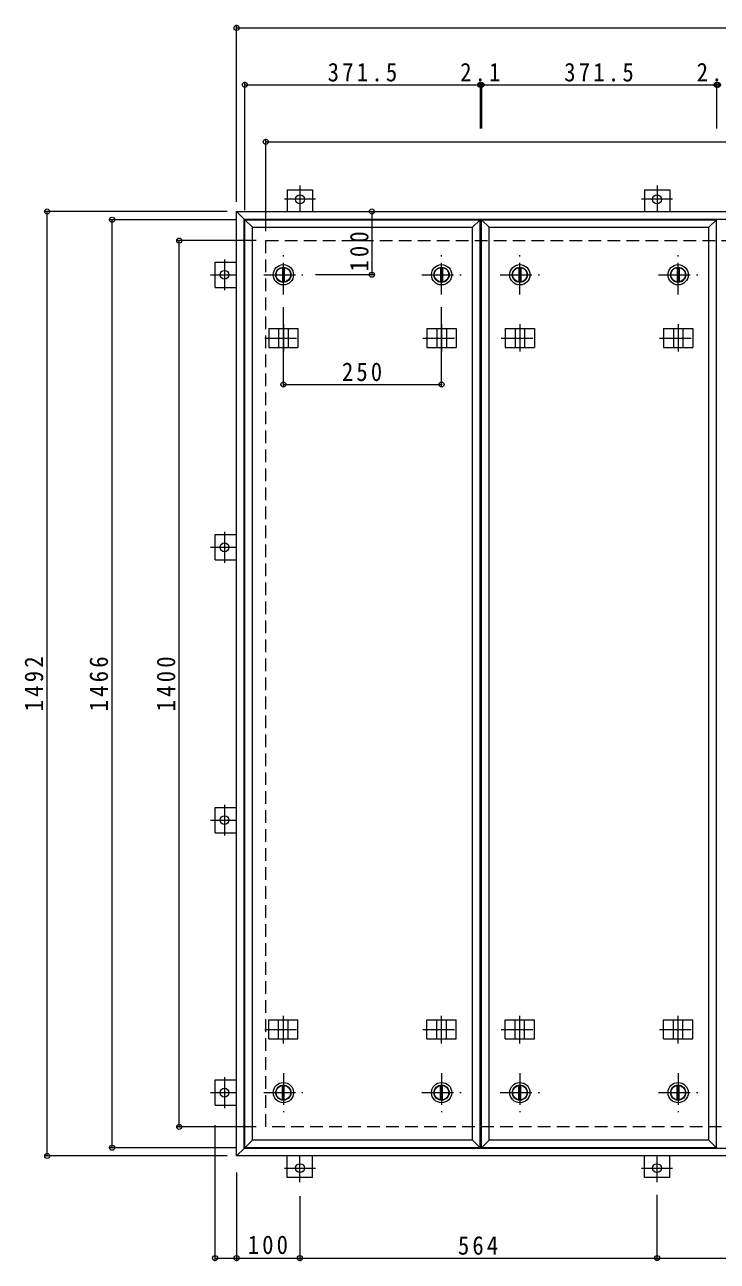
# Model space of a CAD drawing. Units: millimetres at full size, sheet at 1:10. Extents: x -2570 to 2520, y -1962 to 1623.
# Drawn here: x -2308 to -1214, y -361 to 1593 of the extents above; entities that cross this region are included whole.
import ezdxf

# ---------------------------------------------------------------- set-up
doc = ezdxf.new("R2010")
doc.units = ezdxf.units.MM
doc.header["$LTSCALE"] = 10
doc.header["$PDMODE"] = 32
doc.header["$PDSIZE"] = 8
doc.linetypes.add('CHAIN1', pattern=[8, 5, -1, 1, -1])
doc.linetypes.add('DASHED2', pattern=[3, 2, -1])
for name, color, linetype, lineweight in [('0-1_躯体', 2, 'DASHED2', 9), ('0-3_建具', 2, 'Continuous', 9), ('0-E', 3, 'Continuous', 9), ('0-F', 2, 'Continuous', 9)]:
    doc.layers.add(name, color=color, linetype=linetype, lineweight=lineweight)
doc.styles.add('ＭＳ ゴシック', font='')
doc.styles.get('ＭＳ ゴシック').set_extended_font_data('MS Gothic')

msp = doc.modelspace()

# ---------------------------------------------------------------- linework, layer by layer
at = {"layer": '0-1_躯体'}
for p, q in [((-1927.51, 1251.84), (-127.51, 1251.84)), ((-1927.51, -148.16), (-1927.51, 1251.84)), ((-127.51, -148.16), (-1927.51, -148.16))]:
    msp.add_line(p, q, dxfattribs=at)
at = {"layer": '0-3_建具'}
for p, q in [((-1973.51, 1297.84), (-1961.51, 1285.84)), ((-1973.51, 1297.84), (-81.51, 1297.84)), ((-1973.51, -194.16), (-1973.51, 1297.84)), ((-1961.51, 1285.84), (-93.51, 1285.84)), ((-1961.51, -182.16), (-1961.51, 1285.84)), ((-1961.51, -182.16), (-1973.51, -194.16)), ((-81.51, -194.16), (-1973.51, -194.16)), ((-93.51, -182.16), (-1961.51, -182.16))]:
    msp.add_line(p, q, dxfattribs=at)
at = {"layer": '0-E'}
for p, q in [((-1893.51, 1332.04), (-1853.51, 1332.04)), ((-1893.51, 1332.04), (-1893.51, 1297.84)), ((-1853.51, 1332.04), (-1853.51, 1297.84)), ((-1329.51, 1332.04), (-1289.51, 1332.04)), ((-1329.51, 1332.04), (-1329.51, 1297.84)), ((-1289.51, 1332.04), (-1289.51, 1297.84)), ((-2007.71, 1177.84), (-2007.71, 1217.84)), ((-2007.71, 1217.84), (-1973.51, 1217.84)), ((-2007.71, 1177.84), (-1973.51, 1177.84)), ((-2007.71, 747.34), (-2007.71, 787.34)), ((-2007.71, 787.34), (-1973.51, 787.34)), ((-2007.71, 747.34), (-1973.51, 747.34)), ((-2007.71, 316.34), (-2007.71, 356.34)), ((-2007.71, 356.34), (-1973.51, 356.34)), ((-2007.71, 316.34), (-1973.51, 316.34)), ((-2007.71, -114.16), (-2007.71, -74.16)), ((-2007.71, -74.16), (-1973.51, -74.16)), ((-2007.71, -114.16), (-1973.51, -114.16)), ((-1893.51, -228.36), (-1893.51, -194.16)), ((-1853.51, -228.36), (-1853.51, -194.16)), ((-1329.51, -228.36), (-1329.51, -194.16)), ((-1289.51, -228.36), (-1289.51, -194.16)), ((-1853.51, -228.36), (-1893.51, -228.36)), ((-1289.51, -228.36), (-1329.51, -228.36))]:
    msp.add_line(p, q, dxfattribs=at)
at = {"layer": '0-E', "linetype": 'CHAIN1'}
for p, q in [((-1873.51, 1339.01), (-1873.51, 1297.84)), ((-1309.51, 1339.01), (-1309.51, 1297.84)), ((-1849.14, 1317.04), (-1897.89, 1317.04)), ((-1285.14, 1317.04), (-1333.89, 1317.04)), ((-1992.71, 1222.21), (-1992.71, 1173.46)), ((-2014.69, 1197.84), (-1973.51, 1197.84)), ((-1992.71, 791.71), (-1992.71, 742.96)), ((-2014.69, 767.34), (-1973.51, 767.34)), ((-1992.71, 360.71), (-1992.71, 311.96)), ((-2014.69, 336.34), (-1973.51, 336.34)), ((-1992.71, -69.79), (-1992.71, -118.54)), ((-2014.69, -94.16), (-1973.51, -94.16)), ((-1873.51, -235.34), (-1873.51, -194.16)), ((-1309.51, -235.34), (-1309.51, -194.16)), ((-1897.89, -213.36), (-1849.14, -213.36)), ((-1333.89, -213.36), (-1285.14, -213.36))]:
    msp.add_line(p, q, dxfattribs=at)
at = {"layer": '0-E'}
for centre in [(-1873.51, 1317.04), (-1309.51, 1317.04), (-1992.71, 1197.84), (-1992.71, 767.34), (-1992.71, 336.34), (-1992.71, -94.16), (-1873.51, -213.36), (-1309.51, -213.36)]:
    msp.add_circle(centre, 7, dxfattribs=at)
at = {"layer": '0-F', "color": 7}
for p, q in [((-1973.51, 1312.84), (-1973.51, 1592.84)), ((-1973.51, 1587.84), (-81.51, 1587.84)), ((-1960.51, 1299.84), (-1960.51, 1502.84)), ((-1960.51, 1497.84), (-1589.01, 1497.84)), ((-1589.01, 1500.84), (-1589.01, 1428.69)), ((-1589.01, 1497.84), (-1586.89, 1497.84)), ((-1586.89, 1500.84), (-1586.89, 1428.69)), ((-1586.89, 1497.84), (-1215.39, 1497.84)), ((-1215.39, 1500.84), (-1215.39, 1428.69)), ((-1215.39, 1497.84), (-1213.26, 1497.84)), ((-1927.51, 1266.84), (-1927.51, 1412.84)), ((-1927.51, 1407.84), (-127.51, 1407.84)), ((-1988.51, 1297.84), (-2277.77, 1297.84)), ((-2272.77, -194.16), (-2272.77, 1297.84)), ((-1759.84, 1297.84), (-1759.84, 1197.84)), ((-1975.51, 1284.84), (-2175.31, 1284.84)), ((-2170.31, -181.16), (-2170.31, 1284.84)), ((-1942.51, 1251.84), (-2069.14, 1251.84)), ((-2064.14, -148.16), (-2064.14, 1251.84)), ((-1756.84, 1197.84), (-1848.76, 1197.84)), ((-1899.76, 1021.54), (-1899.76, 1146.84)), ((-1649.76, 1021.54), (-1649.76, 1146.84)), ((-1899.76, 1024.54), (-1649.76, 1024.54)), ((-1942.51, -148.16), (-2069.14, -148.16)), ((-2007.71, -360.53), (-2007.71, -145.37)), ((-1988.51, -194.16), (-2277.77, -194.16)), ((-1975.51, -181.16), (-2175.31, -181.16)), ((-1973.51, -220.37), (-1973.51, -360.53)), ((-1873.51, -257.67), (-1873.51, -360.53)), ((-1309.51, -358.53), (-1309.51, -255.34)), ((-2007.71, -355.53), (-1973.51, -355.53)), ((-1973.51, -355.53), (-1873.51, -355.53)), ((-1873.51, -355.53), (-1309.51, -355.53)), ((-1309.51, -355.53), (-745.51, -355.53))]:
    msp.add_line(p, q, dxfattribs=at)
at = {"layer": '0-F', "color": 3}
for p, q in [((-1960.51, 1284.84), (-1948.51, 1272.84)), ((-1960.51, 1284.84), (-1589.01, 1284.84)), ((-1960.51, -181.16), (-1960.51, 1284.84)), ((-1948.51, 1272.84), (-1601.01, 1272.84)), ((-1948.51, -169.16), (-1948.51, 1272.84)), ((-1601.01, 1272.84), (-1589.01, 1284.84)), ((-1601.01, -169.16), (-1601.01, 1272.84)), ((-1589.01, -181.16), (-1589.01, 1284.84)), ((-1586.89, 1284.84), (-1574.89, 1272.84)), ((-1586.89, 1284.84), (-1215.39, 1284.84)), ((-1586.89, -181.16), (-1586.89, 1284.84)), ((-1574.89, 1272.84), (-1227.39, 1272.84)), ((-1574.89, -169.16), (-1574.89, 1272.84)), ((-1227.39, 1272.84), (-1215.39, 1284.84)), ((-1227.39, -169.16), (-1227.39, 1272.84)), ((-1215.39, -181.16), (-1215.39, 1284.84)), ((-1960.51, -181.16), (-1948.51, -169.16)), ((-1586.89, -181.16), (-1574.89, -169.16)), ((-1589.01, -181.16), (-1960.51, -181.16)), ((-1215.39, -181.16), (-1586.89, -181.16))]:
    msp.add_line(p, q, dxfattribs=at)
at = {"layer": '0-F', "linetype": 'CHAIN1'}
for p, q in [((-1899.76, 1166.84), (-1899.76, 1228.84)), ((-1649.76, 1166.84), (-1649.76, 1228.84)), ((-1526.14, 1166.84), (-1526.14, 1228.84)), ((-1276.14, 1166.84), (-1276.14, 1228.84)), ((-1930.76, 1197.84), (-1868.76, 1197.84)), ((-1680.76, 1197.84), (-1618.76, 1197.84)), ((-1557.14, 1197.84), (-1495.14, 1197.84)), ((-1307.14, 1197.84), (-1245.14, 1197.84)), ((-1899.76, -63.16), (-1899.76, -125.16)), ((-1649.76, -63.16), (-1649.76, -125.16)), ((-1526.14, -63.16), (-1526.14, -125.16)), ((-1276.14, -63.16), (-1276.14, -125.16)), ((-1930.76, -94.16), (-1868.76, -94.16)), ((-1680.76, -94.16), (-1618.76, -94.16)), ((-1557.14, -94.16), (-1495.14, -94.16)), ((-1307.14, -94.16), (-1245.14, -94.16))]:
    msp.add_line(p, q, dxfattribs=at)
at = {"layer": '0-F'}
for p, q in [((-1901.26, 1209.24), (-1901.26, 1186.44)), ((-1898.26, 1209.24), (-1898.26, 1186.44)), ((-1651.26, 1209.24), (-1651.26, 1186.44)), ((-1648.26, 1209.24), (-1648.26, 1186.44)), ((-1527.64, 1209.24), (-1527.64, 1186.44)), ((-1524.64, 1209.24), (-1524.64, 1186.44)), ((-1277.64, 1209.24), (-1277.64, 1186.44)), ((-1274.64, 1209.24), (-1274.64, 1186.44)), ((-1901.26, -105.56), (-1901.26, -82.76)), ((-1898.26, -105.56), (-1898.26, -82.76)), ((-1651.26, -105.56), (-1651.26, -82.76)), ((-1648.26, -105.56), (-1648.26, -82.76)), ((-1527.64, -105.56), (-1527.64, -82.76)), ((-1524.64, -105.56), (-1524.64, -82.76)), ((-1277.64, -105.56), (-1277.64, -82.76)), ((-1274.64, -105.56), (-1274.64, -82.76))]:
    msp.add_line(p, q, dxfattribs=at)
at = {"layer": '0-F', "color": 4, "linetype": 'CHAIN1'}
for p, q in [((-1899.76, 1119.96), (-1899.76, 1076.72)), ((-1649.76, 1119.96), (-1649.76, 1076.72)), ((-1526.14, 1119.96), (-1526.14, 1076.72)), ((-1276.14, 1119.96), (-1276.14, 1076.72)), ((-1929.17, 1097.84), (-1870.36, 1097.84)), ((-1679.17, 1097.84), (-1620.36, 1097.84)), ((-1555.55, 1097.84), (-1496.73, 1097.84)), ((-1305.55, 1097.84), (-1246.73, 1097.84)), ((-1899.76, -16.28), (-1899.76, 26.96)), ((-1649.76, -16.28), (-1649.76, 26.96)), ((-1526.14, -16.28), (-1526.14, 26.96)), ((-1276.14, -16.28), (-1276.14, 26.96)), ((-1929.17, 5.84), (-1870.36, 5.84)), ((-1679.17, 5.84), (-1620.36, 5.84)), ((-1555.55, 5.84), (-1496.73, 5.84)), ((-1305.55, 5.84), (-1246.73, 5.84))]:
    msp.add_line(p, q, dxfattribs=at)
at = {"layer": '0-F', "color": 4}
for p, q in [((-1922.85, 1112.84), (-1922.85, 1082.84)), ((-1922.85, 1112.84), (-1876.68, 1112.84)), ((-1907.26, 1112.84), (-1907.26, 1082.84)), ((-1892.26, 1112.84), (-1892.26, 1082.84)), ((-1876.68, 1112.84), (-1876.68, 1082.84)), ((-1672.85, 1112.84), (-1672.85, 1082.84)), ((-1672.85, 1112.84), (-1626.68, 1112.84)), ((-1657.26, 1112.84), (-1657.26, 1082.84)), ((-1642.26, 1112.84), (-1642.26, 1082.84)), ((-1626.68, 1112.84), (-1626.68, 1082.84)), ((-1549.23, 1112.84), (-1549.23, 1082.84)), ((-1549.23, 1112.84), (-1503.05, 1112.84)), ((-1533.64, 1112.84), (-1533.64, 1082.84)), ((-1518.64, 1112.84), (-1518.64, 1082.84)), ((-1503.05, 1112.84), (-1503.05, 1082.84)), ((-1299.23, 1112.84), (-1299.23, 1082.84)), ((-1299.23, 1112.84), (-1253.05, 1112.84)), ((-1283.64, 1112.84), (-1283.64, 1082.84)), ((-1268.64, 1112.84), (-1268.64, 1082.84)), ((-1253.05, 1112.84), (-1253.05, 1082.84)), ((-1922.85, 1082.84), (-1876.68, 1082.84)), ((-1672.85, 1082.84), (-1626.68, 1082.84)), ((-1549.23, 1082.84), (-1503.05, 1082.84)), ((-1299.23, 1082.84), (-1253.05, 1082.84)), ((-1922.85, -9.16), (-1922.85, 20.84)), ((-1922.85, 20.84), (-1876.68, 20.84)), ((-1907.26, -9.16), (-1907.26, 20.84)), ((-1892.26, -9.16), (-1892.26, 20.84)), ((-1876.68, -9.16), (-1876.68, 20.84)), ((-1672.85, -9.16), (-1672.85, 20.84)), ((-1672.85, 20.84), (-1626.68, 20.84)), ((-1657.26, -9.16), (-1657.26, 20.84)), ((-1642.26, -9.16), (-1642.26, 20.84)), ((-1626.68, -9.16), (-1626.68, 20.84)), ((-1549.23, -9.16), (-1549.23, 20.84)), ((-1549.23, 20.84), (-1503.05, 20.84)), ((-1533.64, -9.16), (-1533.64, 20.84)), ((-1518.64, -9.16), (-1518.64, 20.84)), ((-1503.05, -9.16), (-1503.05, 20.84)), ((-1299.23, -9.16), (-1299.23, 20.84)), ((-1299.23, 20.84), (-1253.05, 20.84)), ((-1283.64, -9.16), (-1283.64, 20.84)), ((-1268.64, -9.16), (-1268.64, 20.84)), ((-1253.05, -9.16), (-1253.05, 20.84)), ((-1922.85, -9.16), (-1876.68, -9.16)), ((-1672.85, -9.16), (-1626.68, -9.16)), ((-1549.23, -9.16), (-1503.05, -9.16)), ((-1299.23, -9.16), (-1253.05, -9.16))]:
    msp.add_line(p, q, dxfattribs=at)
at = {"layer": '0-F', "color": 3}
for points in [[(-1589.01, -181.16), (-1601.01, -169.16), (-1948.51, -169.16)], [(-1215.39, -181.16), (-1227.39, -169.16), (-1574.89, -169.16)]]:
    msp.add_lwpolyline(points, dxfattribs=at)
at = {"layer": '0-F'}
for centre, radius in [((-1899.76, 1197.84), 16), ((-1649.76, 1197.84), 16), ((-1526.14, 1197.84), 16), ((-1276.14, 1197.84), 16), ((-1899.76, 1197.84), 12), ((-1899.76, 1197.84), 11.5), ((-1649.76, 1197.84), 12), ((-1649.76, 1197.84), 11.5), ((-1526.14, 1197.84), 12), ((-1526.14, 1197.84), 11.5), ((-1276.14, 1197.84), 12), ((-1276.14, 1197.84), 11.5), ((-1899.76, -94.16), 16), ((-1899.76, -94.16), 12), ((-1899.76, -94.16), 11.5), ((-1649.76, -94.16), 16), ((-1649.76, -94.16), 12), ((-1649.76, -94.16), 11.5), ((-1526.14, -94.16), 16), ((-1526.14, -94.16), 12), ((-1526.14, -94.16), 11.5), ((-1276.14, -94.16), 16), ((-1276.14, -94.16), 12), ((-1276.14, -94.16), 11.5)]:
    msp.add_circle(centre, radius, dxfattribs=at)
at = {"layer": '0-F', "color": 7}
for p in [(-1973.51, 1587.84), (-1960.51, 1497.84), (-1589.01, 1497.84), (-1586.89, 1497.84), (-1215.39, 1497.84), (-1213.26, 1497.84), (-1927.51, 1407.84), (-2272.77, 1297.84), (-1759.84, 1297.84), (-2170.31, 1284.84), (-2064.14, 1251.84), (-1759.84, 1197.84), (-1899.76, 1024.54), (-1649.76, 1024.54), (-2064.14, -148.16), (-2272.77, -194.16), (-2170.31, -181.16), (-2007.71, -355.53), (-1973.51, -355.53), (-1873.51, -355.53), (-1309.51, -355.53)]:
    msp.add_point(p, dxfattribs=at)

# ---------------------------------------------------------------- texts
at = {"layer": '0-F', "char_height": 29.33, "attachment_point": 7, "style": 'ＭＳ ゴシック'}
for s, insert in [('\\T1.28;\\W0.9;371.5', (-1829.76, 1502.84)), ('\\T1.27;\\W0.9;2.1', (-1620.45, 1502.84)), ('\\T1.28;\\W0.9;371.5', (-1456.14, 1502.84)), ('\\T1.27;\\W0.9;2.1', (-1246.83, 1502.84)), ('\\T1.27;\\W0.9;250', (-1807.26, 1029.54)), ('\\T1.27;\\W0.9;100', (-1956.01, -349.53)), ('\\T1.27;\\W0.9;564', (-1624.01, -350.53))]:
    msp.add_mtext(s, dxfattribs=dict(at, insert=insert))
at = {"layer": '0-F', "char_height": 29.33, "attachment_point": 7, "rotation": 90, "style": 'ＭＳ ゴシック'}
for s, insert in [('\\T1.27;\\W0.9;100', (-1764.84, 1202.93)), ('\\T1.28;\\W0.9;1492', (-2278.77, 508.09)), ('\\T1.28;\\W0.9;1466', (-2176.31, 508.09)), ('\\T1.28;\\W0.9;1400', (-2070.14, 508.09))]:
    msp.add_mtext(s, dxfattribs=dict(at, insert=insert))

doc.saveas('drawing.dxf')
